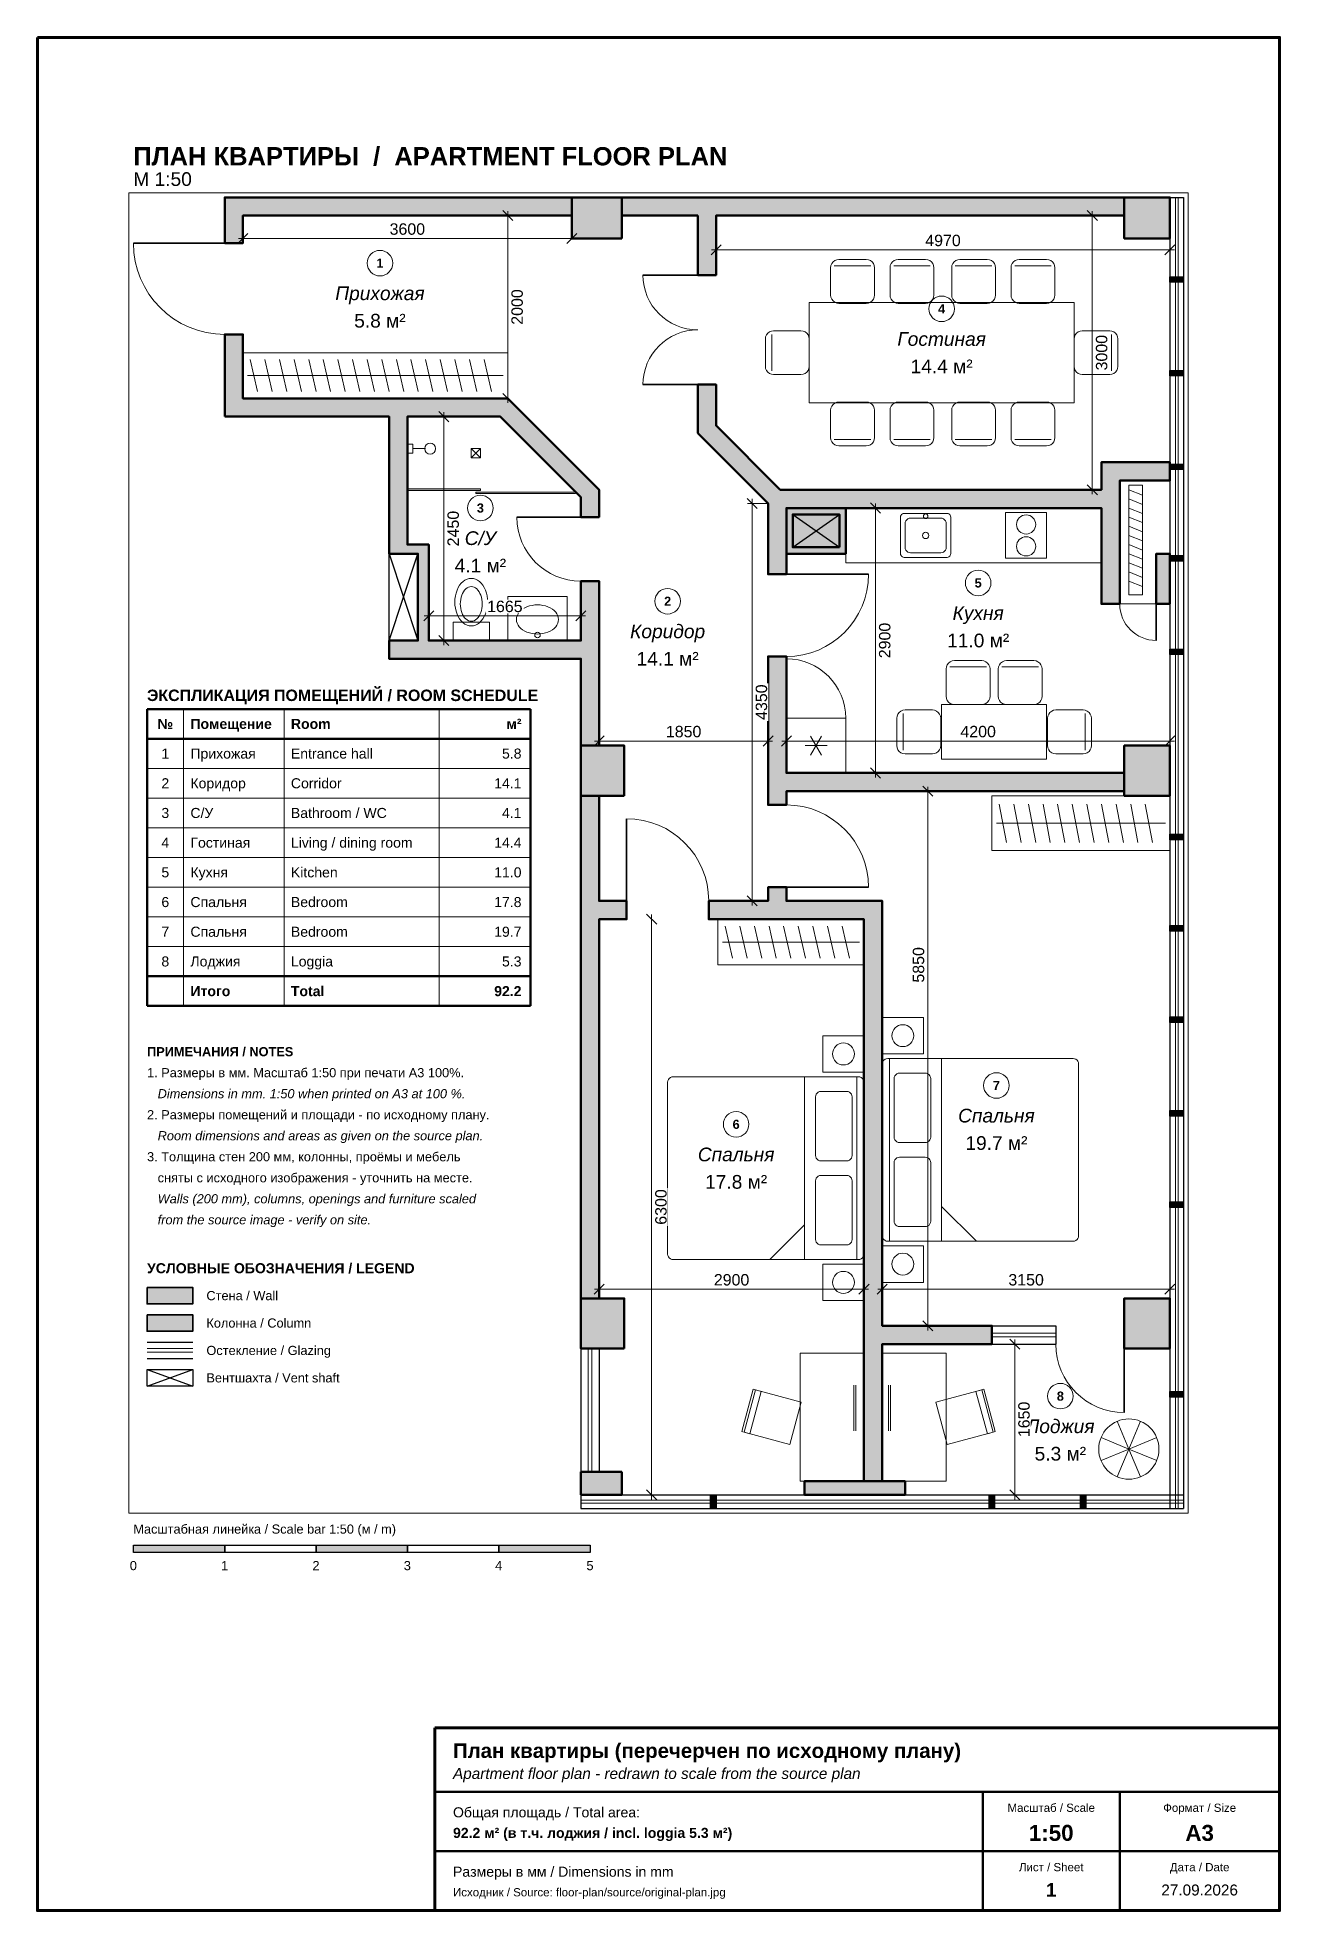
# Paper-space layout 'A3 1-50' of a CAD drawing. Header units: millimetres. Extents: x 20 to 292, y 5 to 415.
# The model-space entities are those that its viewports show. They can reach past a viewport. Long polylines and large blocks are cut down to what shows.
import ezdxf
from ezdxf.enums import TextEntityAlignment as Align

# ---------------------------------------------------------------- set-up
doc = ezdxf.new("R2010")
doc.units = ezdxf.units.MM
for name, color, linetype, lineweight, true_color in [('A-COLS', 7, 'Continuous', 50, 0x000000), ('A-DIMS', 7, 'Continuous', 13, 0x000000), ('A-DOOR', 7, 'Continuous', 35, 0x000000), ('A-DOOR-SWING', 7, 'Continuous', 13, 0x404040), ('A-FIXT', 7, 'Continuous', 18, 0x262626), ('A-FURN', 7, 'Continuous', 13, 0x6b6b6b), ('A-GLAZ', 7, 'Continuous', 18, 0x1a6bc7), ('A-GLAZ-FRAME', 7, 'Continuous', 25, 0x000000), ('A-SHAFT', 7, 'Continuous', 25, 0x000000), ('A-SHEET', 7, 'Continuous', 25, 0x000000), ('A-TEXT', 7, 'Continuous', 18, 0x000000), ('A-WALL', 7, 'Continuous', 50, 0x000000), ('A-WALL-FILL', 7, 'Continuous', 13, 0x999999)]:
    doc.layers.add(name, color=color, linetype=linetype, lineweight=lineweight, true_color=true_color)
doc.layers.add('A-VPORT', color=7, linetype='Continuous', plot=False)
doc.styles.add('PLAN-BOLD', font='arialbd.ttf')
doc.styles.add('PLAN-ITALIC', font='ariali.ttf')
doc.styles.add('PLAN-REGULAR', font='arial.ttf')
doc.dimstyles.new('PLAN-1-50', dxfattribs={"dimscale": 50, "dimtxt": 2.5, "dimasz": 2.5, "dimexe": 1, "dimexo": 0, "dimgap": 0.8, "dimtad": 1, "dimdec": 0, "dimtxsty": 'PLAN-REGULAR', "dimtsz": 1.1, "dimcen": 2.5, "dimdle": 1, "dimazin": 3, "dimtfac": 1, "dimtmove": 0, "dimatfit": 3, "dimtfill": 1, "dimlwd": 13, "dimlwe": 13})

msp = doc.modelspace()

# ---------------------------------------------------------------- hatches: boundary and pattern name
at = {"layer": 'A-COLS', "true_color": 0x000000}
h = msp.add_hatch(color=7, dxfattribs=at)
h.dxf.hatch_style = 1
h.paths.add_polyline_path([(5350, 13900), (5350, 14350), (4800, 14350), (4800, 13900)])
h = msp.add_hatch(color=7, dxfattribs=at)
h.dxf.hatch_style = 1
h.paths.add_polyline_path([(11350, 13900), (11350, 14350), (10850, 14350), (10850, 13900)])
h = msp.add_hatch(color=7, dxfattribs=at)
h.dxf.hatch_style = 1
h.paths.add_polyline_path([(11350, 9900), (11350, 10450), (11200, 10450), (11200, 9900)])
h = msp.add_hatch(color=7, dxfattribs=at)
h.dxf.hatch_style = 1
h.paths.add_polyline_path([(5375, 7800), (5375, 8350), (4900, 8350), (4900, 7800)])
h = msp.add_hatch(color=7, dxfattribs=at)
h.dxf.hatch_style = 1
h.paths.add_polyline_path([(11350, 7800), (11350, 8350), (10850, 8350), (10850, 7800)])
h = msp.add_hatch(color=7, dxfattribs=at)
h.dxf.hatch_style = 1
h.paths.add_polyline_path([(5375, 1750), (5375, 2300), (4900, 2300), (4900, 1750)])
h = msp.add_hatch(color=7, dxfattribs=at)
h.dxf.hatch_style = 1
h.paths.add_polyline_path([(11350, 1750), (11350, 2300), (10850, 2300), (10850, 1750)])
h = msp.add_hatch(color=7, dxfattribs=at)
h.dxf.hatch_style = 1
h.paths.add_polyline_path([(5350, 400), (4900, 400), (4900, 150), (5350, 150)])
h = msp.add_hatch(color=7, dxfattribs=at)
h.dxf.hatch_style = 1
h.paths.add_polyline_path([(8450, 300), (7350, 300), (7350, 150), (8450, 150)])
at = {"layer": 'A-GLAZ', "true_color": 0xbfdef7}
h = msp.add_hatch(color=7, dxfattribs=at)
h.dxf.hatch_style = 1
h.paths.add_polyline_path([(3000, 11160), (3800, 11160), (3800, 11140), (3000, 11140)])
at = {"layer": 'A-GLAZ-FRAME', "true_color": 0x000000}
h = msp.add_hatch(color=7, dxfattribs=at)
h.dxf.hatch_style = 1
h.paths.add_polyline_path([(11350, 13480), (11500, 13480), (11500, 13420), (11350, 13420)])
h = msp.add_hatch(color=7, dxfattribs=at)
h.dxf.hatch_style = 1
h.paths.add_polyline_path([(11350, 12455), (11500, 12455), (11500, 12395), (11350, 12395)])
h = msp.add_hatch(color=7, dxfattribs=at)
h.dxf.hatch_style = 1
h.paths.add_polyline_path([(11350, 11430), (11500, 11430), (11500, 11370), (11350, 11370)])
h = msp.add_hatch(color=7, dxfattribs=at)
h.dxf.hatch_style = 1
h.paths.add_polyline_path([(11350, 10430), (11500, 10430), (11500, 10370), (11350, 10370)])
h = msp.add_hatch(color=7, dxfattribs=at)
h.dxf.hatch_style = 1
h.paths.add_polyline_path([(11350, 9405), (11500, 9405), (11500, 9345), (11350, 9345)])
h = msp.add_hatch(color=7, dxfattribs=at)
h.dxf.hatch_style = 1
h.paths.add_polyline_path([(11350, 7380), (11500, 7380), (11500, 7320), (11350, 7320)])
h = msp.add_hatch(color=7, dxfattribs=at)
h.dxf.hatch_style = 1
h.paths.add_polyline_path([(11350, 6380), (11500, 6380), (11500, 6320), (11350, 6320)])
h = msp.add_hatch(color=7, dxfattribs=at)
h.dxf.hatch_style = 1
h.paths.add_polyline_path([(11350, 5380), (11500, 5380), (11500, 5320), (11350, 5320)])
h = msp.add_hatch(color=7, dxfattribs=at)
h.dxf.hatch_style = 1
h.paths.add_polyline_path([(11350, 4355), (11500, 4355), (11500, 4295), (11350, 4295)])
h = msp.add_hatch(color=7, dxfattribs=at)
h.dxf.hatch_style = 1
h.paths.add_polyline_path([(11350, 3355), (11500, 3355), (11500, 3295), (11350, 3295)])
h = msp.add_hatch(color=7, dxfattribs=at)
h.dxf.hatch_style = 1
h.paths.add_polyline_path([(11350, 1280), (11500, 1280), (11500, 1220), (11350, 1220)])
h = msp.add_hatch(color=7, dxfattribs=at)
h.dxf.hatch_style = 1
h.paths.add_polyline_path([(6320, 150), (6380, 150), (6380, 0), (6320, 0)])
h = msp.add_hatch(color=7, dxfattribs=at)
h.dxf.hatch_style = 1
h.paths.add_polyline_path([(9370, 150), (9430, 150), (9430, 0), (9370, 0)])
h = msp.add_hatch(color=7, dxfattribs=at)
h.dxf.hatch_style = 1
h.paths.add_polyline_path([(10370, 150), (10430, 150), (10430, 0), (10370, 0)])
at = {"layer": 'A-WALL-FILL', "true_color": 0x999999}
h = msp.add_hatch(color=7, dxfattribs=at)
h.dxf.hatch_style = 1
h.paths.add_polyline_path([(1000, 13850), (1200, 13850), (1200, 14150), (4800, 14150), (4800, 14350), (1200, 14350), (1000, 14350), (1000, 14150)])
h = msp.add_hatch(color=7, dxfattribs=at)
h.dxf.hatch_style = 1
h.paths.add_polyline_path([(6180, 14150), (6180, 13500), (6380, 13500), (6380, 14150), (10850, 14150), (10850, 14350), (5350, 14350), (5350, 14150)])
h = msp.add_hatch(color=7, dxfattribs=at)
h.dxf.hatch_style = 1
h.paths.add_polyline_path([(1000, 11950), (1200, 11950), (2800, 11950), (2800, 10450), (3000, 10450), (3115, 10450), (3115, 9500), (2800, 9500), (2800, 9300), (4900, 9300), (4900, 8350), (5100, 8350), (5100, 9300), (5100, 9500), (5100, 10150), (4900, 10150), (4900, 9500), (3235, 9500), (3235, 10450), (3235, 10550), (3115, 10550), (3000, 10550), (3000, 11950), (4017.2, 11950), (4900, 11067.2), (4900, 10850), (5100, 10850), (5100, 10867.2), (5100, 11150), (4100, 12150), (3817.2, 12150), (1200, 12150), (1200, 12850), (1000, 12850), (1000, 12150)])
h = msp.add_hatch(color=7, dxfattribs=at)
h.dxf.hatch_style = 1
h.paths.add_polyline_path([(6180, 11770), (6950, 11000), (6950, 10950), (6950, 10225), (7150, 10225), (7150, 10950), (10600, 10950), (10600, 9900), (10800, 9900), (10800, 11250), (11350, 11250), (11350, 11450), (10800, 11450), (10600, 11450), (10600, 11250), (10600, 11150), (7150, 11150), (7082.8, 11150), (6380, 11852.8), (6380, 12300), (6180, 12300), (6180, 12052.8)])
h = msp.add_hatch(color=7, dxfattribs=at)
h.dxf.hatch_style = 1
h.paths.add_polyline_path([(7150, 10950), (7150, 10450), (7800, 10450), (7800, 10950)])
h.paths.add_polyline_path([(7730, 10520), (7220, 10520), (7220, 10880), (7730, 10880)], flags=0)
h = msp.add_hatch(color=7, dxfattribs=at)
h.dxf.hatch_style = 1
h.paths.add_polyline_path([(6950, 7850), (6950, 7700), (7150, 7700), (7150, 7850), (10850, 7850), (10850, 8050), (7150, 8050), (7150, 9325), (6950, 9325), (6950, 8050)])
h = msp.add_hatch(color=7, dxfattribs=at)
h.dxf.hatch_style = 1
h.paths.add_polyline_path([(4900, 2300), (5100, 2300), (5100, 6450), (5400, 6450), (5400, 6650), (5100, 6650), (5100, 7800), (4900, 7800)])
h = msp.add_hatch(color=7, dxfattribs=at)
h.dxf.hatch_style = 1
h.paths.add_polyline_path([(8000, 300), (8200, 300), (8200, 1800), (9400, 1800), (9400, 2000), (8200, 2000), (8200, 6450), (8200, 6650), (8000, 6650), (7150, 6650), (7150, 6800), (6950, 6800), (6950, 6650), (6300, 6650), (6300, 6450), (8000, 6450)])

# ---------------------------------------------------------------- linework, layer by layer
at = {"layer": 'A-COLS'}
for points in [[(5350, 13900), (5350, 14350), (4800, 14350), (4800, 13900)], [(11350, 13900), (11350, 14350), (10850, 14350), (10850, 13900)], [(11350, 9900), (11350, 10450), (11200, 10450), (11200, 9900)], [(5375, 7800), (5375, 8350), (4900, 8350), (4900, 7800)], [(11350, 7800), (11350, 8350), (10850, 8350), (10850, 7800)], [(5375, 1750), (5375, 2300), (4900, 2300), (4900, 1750)], [(11350, 1750), (11350, 2300), (10850, 2300), (10850, 1750)], [(5350, 400), (4900, 400), (4900, 150), (5350, 150)], [(8450, 300), (7350, 300), (7350, 150), (8450, 150)]]:
    msp.add_lwpolyline(points, close=True, dxfattribs=at)
at = {"layer": 'A-DOOR'}
for p, q in [((1000, 13850), (0, 13850)), ((6180, 13500), (5580, 13500)), ((6180, 12300), (5580, 12300)), ((4900, 10850), (4200, 10850)), ((7150, 10225), (8050, 10225)), ((11200, 9900), (11200, 9500)), ((5400, 6650), (5400, 7550)), ((7150, 6800), (8050, 6800))]:
    msp.add_line(p, q, dxfattribs=at)
at = {"layer": 'A-DOOR', "true_color": 0x1a6bc7}
msp.add_line((10850, 1800), (10850, 1050), dxfattribs=at)
at = {"layer": 'A-DOOR-SWING'}
for centre, radius, start, end in [((1000, 13850), 1000, -180, -90), ((6180, 13500), 600, -180, -90), ((6180, 12300), 600, -270, -180), ((4900, 10850), 700, -180, -90), ((7150, 10225), 900, -90, 0), ((11200, 9900), 400, -180, -90), ((7150, 8650), 650, -360, -270), ((7150, 6800), 900, 0, 90), ((5400, 6650), 900, 0, 90), ((10850, 1800), 750, -180, -90)]:
    msp.add_arc(centre, radius, start, end, dxfattribs=at)
at = {"layer": 'A-FIXT'}
for p, q in [((3060, 11600), (3200, 11600)), ((3700, 11600), (3800, 11500)), ((3700, 11500), (3800, 11600)), ((10900, 11150), (11050, 11090)), ((10900, 11050), (11050, 10990)), ((10900, 10950), (11050, 10890)), ((10900, 10850), (11050, 10790)), ((10900, 10750), (11050, 10690)), ((10900, 10650), (11050, 10590)), ((10900, 10550), (11050, 10490)), ((10900, 10450), (11050, 10390)), ((10900, 10350), (11050, 10290)), ((10900, 10250), (11050, 10190)), ((10900, 10150), (11050, 10090)), ((10800, 9900), (11200, 9900)), ((7415, 8453.9), (7535, 8246.1)), ((7535, 8453.9), (7415, 8246.1)), ((7355, 8350), (7595, 8350))]:
    msp.add_line(p, q, dxfattribs=at)
for points in [[(3000, 11650), (3060, 11650), (3060, 11550), (3000, 11550)], [(3700, 11600), (3800, 11600), (3800, 11500), (3700, 11500)], [(10900, 11200), (11050, 11200), (11050, 10000), (10900, 10000)], [(7800, 10950), (10600, 10950), (10600, 10350), (7800, 10350)], [(8910, 10890), (8920.4, 10888.6), (8930, 10884.6), (8938.3, 10878.3), (8944.6, 10870), (8948.6, 10860.4), (8950, 10850), (8950, 10450), (8948.6, 10439.6), (8944.6, 10430), (8938.3, 10421.7), (8930, 10415.4), (8920.4, 10411.4), (8910, 10410), (8440, 10410), (8429.6, 10411.4), (8420, 10415.4), (8411.7, 10421.7), (8405.4, 10430), (8401.4, 10439.6), (8400, 10450), (8400, 10850), (8401.4, 10860.4), (8405.4, 10870), (8411.7, 10878.3), (8420, 10884.6), (8429.6, 10888.6), (8440, 10890)], [(9550, 10900), (10000, 10900), (10000, 10400), (9550, 10400)], [(8840, 10840), (8855.5, 10838), (8870, 10832), (8882.4, 10822.4), (8892, 10810), (8898, 10795.5), (8900, 10780), (8900, 10520), (8898, 10504.5), (8892, 10490), (8882.4, 10477.6), (8870, 10468), (8855.5, 10462), (8840, 10460), (8510, 10460), (8494.5, 10462), (8480, 10468), (8467.6, 10477.6), (8458, 10490), (8452, 10504.5), (8450, 10520), (8450, 10780), (8452, 10795.5), (8458, 10810), (8467.6, 10822.4), (8480, 10832), (8494.5, 10838), (8510, 10840)], [(3880, 9920), (3878.5, 9886.1), (3873.9, 9852.7), (3866.3, 9820.5), (3855.9, 9790), (3842.8, 9761.7), (3827.3, 9736.2), (3809.6, 9713.7), (3790, 9694.8), (3768.9, 9679.8), (3746.6, 9668.9), (3723.5, 9662.2), (3700, 9660), (3676.5, 9662.2), (3653.4, 9668.9), (3631.1, 9679.8), (3610, 9694.8), (3590.4, 9713.7), (3572.7, 9736.2), (3557.2, 9761.7), (3544.1, 9790), (3533.7, 9820.5), (3526.1, 9852.7), (3521.5, 9886.1), (3520, 9920), (3521.5, 9953.9), (3526.1, 9987.3), (3533.7, 10019.5), (3544.1, 10050), (3557.2, 10078.3), (3572.7, 10103.8), (3590.4, 10126.3), (3610, 10145.2), (3631.1, 10160.2), (3653.4, 10171.1), (3676.5, 10177.8), (3700, 10180), (3723.5, 10177.8), (3746.6, 10171.1), (3768.9, 10160.2), (3790, 10145.2), (3809.6, 10126.3), (3827.3, 10103.8), (3842.8, 10078.3), (3855.9, 10050), (3866.3, 10019.5), (3873.9, 9987.3), (3878.5, 9953.9)], [(3820, 9900), (3819, 9875.2), (3815.9, 9850.8), (3810.9, 9827.3), (3803.9, 9805), (3795.2, 9784.3), (3784.9, 9765.6), (3773.1, 9749.3), (3760, 9735.5), (3745.9, 9724.5), (3731.1, 9716.5), (3715.7, 9711.6), (3700, 9710), (3684.3, 9711.6), (3668.9, 9716.5), (3654.1, 9724.5), (3640, 9735.5), (3626.9, 9749.3), (3615.1, 9765.6), (3604.8, 9784.3), (3596.1, 9805), (3589.1, 9827.3), (3584.1, 9850.8), (3581, 9875.2), (3580, 9900), (3581, 9924.8), (3584.1, 9949.2), (3589.1, 9972.7), (3596.1, 9995), (3604.8, 10015.7), (3615.1, 10034.4), (3626.9, 10050.7), (3640, 10064.5), (3654.1, 10075.5), (3668.9, 10083.5), (3684.3, 10088.4), (3700, 10090), (3715.7, 10088.4), (3731.1, 10083.5), (3745.9, 10075.5), (3760, 10064.5), (3773.1, 10050.7), (3784.9, 10034.4), (3795.2, 10015.7), (3803.9, 9995), (3810.9, 9972.7), (3815.9, 9949.2), (3819, 9924.8)], [(4100, 9980), (4750, 9980), (4750, 9500), (4100, 9500)], [(4655, 9730), (4653, 9709.1), (4647.2, 9688.6), (4637.5, 9668.8), (4624.2, 9650), (4607.5, 9632.6), (4587.6, 9616.9), (4565, 9603.1), (4540, 9591.4), (4513, 9582.2), (4484.5, 9575.5), (4455, 9571.4), (4425, 9570), (4395, 9571.4), (4365.5, 9575.5), (4337, 9582.2), (4310, 9591.4), (4285, 9603.1), (4262.4, 9616.9), (4242.5, 9632.6), (4225.8, 9650), (4212.5, 9668.8), (4202.8, 9688.6), (4197, 9709.1), (4195, 9730), (4197, 9750.9), (4202.8, 9771.4), (4212.5, 9791.2), (4225.8, 9810), (4242.5, 9827.4), (4262.4, 9843.1), (4285, 9856.9), (4310, 9868.6), (4337, 9877.8), (4365.5, 9884.5), (4395, 9888.6), (4425, 9890), (4455, 9888.6), (4484.5, 9884.5), (4513, 9877.8), (4540, 9868.6), (4565, 9856.9), (4587.6, 9843.1), (4607.5, 9827.4), (4624.2, 9810), (4637.5, 9791.2), (4647.2, 9771.4), (4653, 9750.9)], [(3500, 9700), (3900, 9700), (3900, 9500), (3500, 9500)], [(7150, 8650), (7800, 8650), (7800, 8050), (7150, 8050)]]:
    msp.add_lwpolyline(points, close=True, dxfattribs=at)
for centre, radius in [((3250, 11600), 60), ((8675, 10860), 25), ((9775, 10770), 105), ((8675, 10650), 35), ((9775, 10530), 105), ((4425, 9560), 30)]:
    msp.add_circle(centre, radius, dxfattribs=at)
at = {"layer": 'A-FURN'}
for p, q in [((7675, 13600), (8075, 13600)), ((8325, 13600), (8725, 13600)), ((9000, 13600), (9400, 13600)), ((9650, 13600), (10050, 13600)), ((6990, 12850), (6990, 12450)), ((10710, 12850), (10710, 12450)), ((1280, 12575), (1360, 12225)), ((1440, 12575), (1520, 12225)), ((1600, 12575), (1680, 12225)), ((1760, 12575), (1840, 12225)), ((1920, 12575), (2000, 12225)), ((2080, 12575), (2160, 12225)), ((2240, 12575), (2320, 12225)), ((2400, 12575), (2480, 12225)), ((2560, 12575), (2640, 12225)), ((2720, 12575), (2800, 12225)), ((2880, 12575), (2960, 12225)), ((3040, 12575), (3120, 12225)), ((3200, 12575), (3280, 12225)), ((3360, 12575), (3440, 12225)), ((3520, 12575), (3600, 12225)), ((3680, 12575), (3760, 12225)), ((3840, 12575), (3920, 12225)), ((1250, 12400), (4050, 12400)), ((7675, 11700), (8075, 11700)), ((8325, 11700), (8725, 11700)), ((9000, 11700), (9400, 11700)), ((9650, 11700), (10050, 11700)), ((8940, 9210), (9340, 9210)), ((9510, 9210), (9910, 9210)), ((8430, 8700), (8430, 8300)), ((10420, 8700), (10420, 8300)), ((9480, 7710), (9560, 7290)), ((9640, 7710), (9720, 7290)), ((9800, 7710), (9880, 7290)), ((9960, 7710), (10040, 7290)), ((10120, 7710), (10200, 7290)), ((10280, 7710), (10360, 7290)), ((10440, 7710), (10520, 7290)), ((10600, 7710), (10680, 7290)), ((10760, 7710), (10840, 7290)), ((10920, 7710), (11000, 7290)), ((11080, 7710), (11160, 7290)), ((9450, 7500), (11300, 7500)), ((6480, 6375), (6560, 6025)), ((6640, 6375), (6720, 6025)), ((6800, 6375), (6880, 6025)), ((6960, 6375), (7040, 6025)), ((7120, 6375), (7200, 6025)), ((7280, 6375), (7360, 6025)), ((7440, 6375), (7520, 6025)), ((7600, 6375), (7680, 6025)), ((7760, 6375), (7840, 6025)), ((6450, 6200), (7950, 6200)), ((8280, 4925), (8280, 2925)), ((8850, 4925), (8850, 2925)), ((7350, 4725), (7350, 2725)), ((7920, 4725), (7920, 2725)), ((7890, 1350), (7890, 850)), ((7910, 1350), (7910, 850)), ((8270, 1350), (8270, 850)), ((8290, 1350), (8290, 850)), ((10900, 650), (10773.7, 954.9)), ((10900, 650), (11026.3, 954.9)), ((10900, 650), (10595.1, 776.3)), ((10900, 650), (10595.1, 523.7)), ((10900, 650), (10773.7, 345.1)), ((10900, 650), (11204.9, 776.3)), ((10900, 650), (11204.9, 523.7)), ((10900, 650), (11026.3, 345.1))]:
    msp.add_line(p, q, dxfattribs=at)
for points in [[(8025, 13670), (8048.3, 13666.9), (8070, 13657.9), (8088.6, 13643.6), (8102.9, 13625), (8111.9, 13603.3), (8115, 13580), (8115, 13280), (8111.9, 13256.7), (8102.9, 13235), (8088.6, 13216.4), (8070, 13202.1), (8048.3, 13193.1), (8025, 13190), (7725, 13190), (7701.7, 13193.1), (7680, 13202.1), (7661.4, 13216.4), (7647.1, 13235), (7638.1, 13256.7), (7635, 13280), (7635, 13580), (7638.1, 13603.3), (7647.1, 13625), (7661.4, 13643.6), (7680, 13657.9), (7701.7, 13666.9), (7725, 13670)], [(8675, 13670), (8698.3, 13666.9), (8720, 13657.9), (8738.6, 13643.6), (8752.9, 13625), (8761.9, 13603.3), (8765, 13580), (8765, 13280), (8761.9, 13256.7), (8752.9, 13235), (8738.6, 13216.4), (8720, 13202.1), (8698.3, 13193.1), (8675, 13190), (8375, 13190), (8351.7, 13193.1), (8330, 13202.1), (8311.4, 13216.4), (8297.1, 13235), (8288.1, 13256.7), (8285, 13280), (8285, 13580), (8288.1, 13603.3), (8297.1, 13625), (8311.4, 13643.6), (8330, 13657.9), (8351.7, 13666.9), (8375, 13670)], [(9350, 13670), (9373.3, 13666.9), (9395, 13657.9), (9413.6, 13643.6), (9427.9, 13625), (9436.9, 13603.3), (9440, 13580), (9440, 13280), (9436.9, 13256.7), (9427.9, 13235), (9413.6, 13216.4), (9395, 13202.1), (9373.3, 13193.1), (9350, 13190), (9050, 13190), (9026.7, 13193.1), (9005, 13202.1), (8986.4, 13216.4), (8972.1, 13235), (8963.1, 13256.7), (8960, 13280), (8960, 13580), (8963.1, 13603.3), (8972.1, 13625), (8986.4, 13643.6), (9005, 13657.9), (9026.7, 13666.9), (9050, 13670)], [(10000, 13670), (10023.3, 13666.9), (10045, 13657.9), (10063.6, 13643.6), (10077.9, 13625), (10086.9, 13603.3), (10090, 13580), (10090, 13280), (10086.9, 13256.7), (10077.9, 13235), (10063.6, 13216.4), (10045, 13202.1), (10023.3, 13193.1), (10000, 13190), (9700, 13190), (9676.7, 13193.1), (9655, 13202.1), (9636.4, 13216.4), (9622.1, 13235), (9613.1, 13256.7), (9610, 13280), (9610, 13580), (9613.1, 13603.3), (9622.1, 13625), (9636.4, 13643.6), (9655, 13657.9), (9676.7, 13666.9), (9700, 13670)], [(7400, 13200), (10300, 13200), (10300, 12100), (7400, 12100)], [(7310, 12890), (7333.3, 12886.9), (7355, 12877.9), (7373.6, 12863.6), (7387.9, 12845), (7396.9, 12823.3), (7400, 12800), (7400, 12500), (7396.9, 12476.7), (7387.9, 12455), (7373.6, 12436.4), (7355, 12422.1), (7333.3, 12413.1), (7310, 12410), (7010, 12410), (6986.7, 12413.1), (6965, 12422.1), (6946.4, 12436.4), (6932.1, 12455), (6923.1, 12476.7), (6920, 12500), (6920, 12800), (6923.1, 12823.3), (6932.1, 12845), (6946.4, 12863.6), (6965, 12877.9), (6986.7, 12886.9), (7010, 12890)], [(10690, 12890), (10713.3, 12886.9), (10735, 12877.9), (10753.6, 12863.6), (10767.9, 12845), (10776.9, 12823.3), (10780, 12800), (10780, 12500), (10776.9, 12476.7), (10767.9, 12455), (10753.6, 12436.4), (10735, 12422.1), (10713.3, 12413.1), (10690, 12410), (10390, 12410), (10366.7, 12413.1), (10345, 12422.1), (10326.4, 12436.4), (10312.1, 12455), (10303.1, 12476.7), (10300, 12500), (10300, 12800), (10303.1, 12823.3), (10312.1, 12845), (10326.4, 12863.6), (10345, 12877.9), (10366.7, 12886.9), (10390, 12890)], [(1200, 12650), (4100, 12650), (4100, 12150), (1200, 12150)], [(8025, 12110), (8048.3, 12106.9), (8070, 12097.9), (8088.6, 12083.6), (8102.9, 12065), (8111.9, 12043.3), (8115, 12020), (8115, 11720), (8111.9, 11696.7), (8102.9, 11675), (8088.6, 11656.4), (8070, 11642.1), (8048.3, 11633.1), (8025, 11630), (7725, 11630), (7701.7, 11633.1), (7680, 11642.1), (7661.4, 11656.4), (7647.1, 11675), (7638.1, 11696.7), (7635, 11720), (7635, 12020), (7638.1, 12043.3), (7647.1, 12065), (7661.4, 12083.6), (7680, 12097.9), (7701.7, 12106.9), (7725, 12110)], [(8675, 12110), (8698.3, 12106.9), (8720, 12097.9), (8738.6, 12083.6), (8752.9, 12065), (8761.9, 12043.3), (8765, 12020), (8765, 11720), (8761.9, 11696.7), (8752.9, 11675), (8738.6, 11656.4), (8720, 11642.1), (8698.3, 11633.1), (8675, 11630), (8375, 11630), (8351.7, 11633.1), (8330, 11642.1), (8311.4, 11656.4), (8297.1, 11675), (8288.1, 11696.7), (8285, 11720), (8285, 12020), (8288.1, 12043.3), (8297.1, 12065), (8311.4, 12083.6), (8330, 12097.9), (8351.7, 12106.9), (8375, 12110)], [(9350, 12110), (9373.3, 12106.9), (9395, 12097.9), (9413.6, 12083.6), (9427.9, 12065), (9436.9, 12043.3), (9440, 12020), (9440, 11720), (9436.9, 11696.7), (9427.9, 11675), (9413.6, 11656.4), (9395, 11642.1), (9373.3, 11633.1), (9350, 11630), (9050, 11630), (9026.7, 11633.1), (9005, 11642.1), (8986.4, 11656.4), (8972.1, 11675), (8963.1, 11696.7), (8960, 11720), (8960, 12020), (8963.1, 12043.3), (8972.1, 12065), (8986.4, 12083.6), (9005, 12097.9), (9026.7, 12106.9), (9050, 12110)], [(10000, 12110), (10023.3, 12106.9), (10045, 12097.9), (10063.6, 12083.6), (10077.9, 12065), (10086.9, 12043.3), (10090, 12020), (10090, 11720), (10086.9, 11696.7), (10077.9, 11675), (10063.6, 11656.4), (10045, 11642.1), (10023.3, 11633.1), (10000, 11630), (9700, 11630), (9676.7, 11633.1), (9655, 11642.1), (9636.4, 11656.4), (9622.1, 11675), (9613.1, 11696.7), (9610, 11720), (9610, 12020), (9613.1, 12043.3), (9622.1, 12065), (9636.4, 12083.6), (9655, 12097.9), (9676.7, 12106.9), (9700, 12110)], [(9290, 9280), (9313.3, 9276.9), (9335, 9267.9), (9353.6, 9253.6), (9367.9, 9235), (9376.9, 9213.3), (9380, 9190), (9380, 8890), (9376.9, 8866.7), (9367.9, 8845), (9353.6, 8826.4), (9335, 8812.1), (9313.3, 8803.1), (9290, 8800), (8990, 8800), (8966.7, 8803.1), (8945, 8812.1), (8926.4, 8826.4), (8912.1, 8845), (8903.1, 8866.7), (8900, 8890), (8900, 9190), (8903.1, 9213.3), (8912.1, 9235), (8926.4, 9253.6), (8945, 9267.9), (8966.7, 9276.9), (8990, 9280)], [(9860, 9280), (9883.3, 9276.9), (9905, 9267.9), (9923.6, 9253.6), (9937.9, 9235), (9946.9, 9213.3), (9950, 9190), (9950, 8890), (9946.9, 8866.7), (9937.9, 8845), (9923.6, 8826.4), (9905, 8812.1), (9883.3, 8803.1), (9860, 8800), (9560, 8800), (9536.7, 8803.1), (9515, 8812.1), (9496.4, 8826.4), (9482.1, 8845), (9473.1, 8866.7), (9470, 8890), (9470, 9190), (9473.1, 9213.3), (9482.1, 9235), (9496.4, 9253.6), (9515, 9267.9), (9536.7, 9276.9), (9560, 9280)], [(8750, 8740), (8773.3, 8736.9), (8795, 8727.9), (8813.6, 8713.6), (8827.9, 8695), (8836.9, 8673.3), (8840, 8650), (8840, 8350), (8836.9, 8326.7), (8827.9, 8305), (8813.6, 8286.4), (8795, 8272.1), (8773.3, 8263.1), (8750, 8260), (8450, 8260), (8426.7, 8263.1), (8405, 8272.1), (8386.4, 8286.4), (8372.1, 8305), (8363.1, 8326.7), (8360, 8350), (8360, 8650), (8363.1, 8673.3), (8372.1, 8695), (8386.4, 8713.6), (8405, 8727.9), (8426.7, 8736.9), (8450, 8740)], [(8850, 8800), (10000, 8800), (10000, 8200), (8850, 8200)], [(10400, 8740), (10423.3, 8736.9), (10445, 8727.9), (10463.6, 8713.6), (10477.9, 8695), (10486.9, 8673.3), (10490, 8650), (10490, 8350), (10486.9, 8326.7), (10477.9, 8305), (10463.6, 8286.4), (10445, 8272.1), (10423.3, 8263.1), (10400, 8260), (10100, 8260), (10076.7, 8263.1), (10055, 8272.1), (10036.4, 8286.4), (10022.1, 8305), (10013.1, 8326.7), (10010, 8350), (10010, 8650), (10013.1, 8673.3), (10022.1, 8695), (10036.4, 8713.6), (10055, 8727.9), (10076.7, 8736.9), (10100, 8740)], [(9400, 7800), (11350, 7800), (11350, 7200), (9400, 7200)], [(6400, 6450), (8000, 6450), (8000, 5950), (6400, 5950)], [(8200, 5375), (8650, 5375), (8650, 4975), (8200, 4975)], [(7550, 5175), (8000, 5175), (8000, 4775), (7550, 4775)], [(10290, 4925), (10305.5, 4923), (10320, 4917), (10332.4, 4907.4), (10342, 4895), (10348, 4880.5), (10350, 4865), (10350, 2985), (10348, 2969.5), (10342, 2955), (10332.4, 2942.6), (10320, 2933), (10305.5, 2927), (10290, 2925), (8260, 2925), (8244.5, 2927), (8230, 2933), (8217.6, 2942.6), (8208, 2955), (8202, 2969.5), (8200, 2985), (8200, 4865), (8202, 4880.5), (8208, 4895), (8217.6, 4907.4), (8230, 4917), (8244.5, 4923), (8260, 4925)], [(7940, 4725), (7955.5, 4723), (7970, 4717), (7982.4, 4707.4), (7992, 4695), (7998, 4680.5), (8000, 4665), (8000, 2785), (7998, 2769.5), (7992, 2755), (7982.4, 2742.6), (7970, 2733), (7955.5, 2727), (7940, 2725), (5910, 2725), (5894.5, 2727), (5880, 2733), (5867.6, 2742.6), (5858, 2755), (5852, 2769.5), (5850, 2785), (5850, 4665), (5852, 4680.5), (5858, 4695), (5867.6, 4707.4), (5880, 4717), (5894.5, 4723), (5910, 4725)], [(8670, 4765), (8685.5, 4763), (8700, 4757), (8712.4, 4747.4), (8722, 4735), (8728, 4720.5), (8730, 4705), (8730, 4065), (8728, 4049.5), (8722, 4035), (8712.4, 4022.6), (8700, 4013), (8685.5, 4007), (8670, 4005), (8390, 4005), (8374.5, 4007), (8360, 4013), (8347.6, 4022.6), (8338, 4035), (8332, 4049.5), (8330, 4065), (8330, 4705), (8332, 4720.5), (8338, 4735), (8347.6, 4747.4), (8360, 4757), (8374.5, 4763), (8390, 4765)], [(7810, 4565), (7825.5, 4563), (7840, 4557), (7852.4, 4547.4), (7862, 4535), (7868, 4520.5), (7870, 4505), (7870, 3865), (7868, 3849.5), (7862, 3835), (7852.4, 3822.6), (7840, 3813), (7825.5, 3807), (7810, 3805), (7530, 3805), (7514.5, 3807), (7500, 3813), (7487.6, 3822.6), (7478, 3835), (7472, 3849.5), (7470, 3865), (7470, 4505), (7472, 4520.5), (7478, 4535), (7487.6, 4547.4), (7500, 4557), (7514.5, 4563), (7530, 4565)], [(8670, 3845), (8685.5, 3843), (8700, 3837), (8712.4, 3827.4), (8722, 3815), (8728, 3800.5), (8730, 3785), (8730, 3145), (8728, 3129.5), (8722, 3115), (8712.4, 3102.6), (8700, 3093), (8685.5, 3087), (8670, 3085), (8390, 3085), (8374.5, 3087), (8360, 3093), (8347.6, 3102.6), (8338, 3115), (8332, 3129.5), (8330, 3145), (8330, 3785), (8332, 3800.5), (8338, 3815), (8347.6, 3827.4), (8360, 3837), (8374.5, 3843), (8390, 3845)], [(7810, 3645), (7825.5, 3643), (7840, 3637), (7852.4, 3627.4), (7862, 3615), (7868, 3600.5), (7870, 3585), (7870, 2945), (7868, 2929.5), (7862, 2915), (7852.4, 2902.6), (7840, 2893), (7825.5, 2887), (7810, 2885), (7530, 2885), (7514.5, 2887), (7500, 2893), (7487.6, 2902.6), (7478, 2915), (7472, 2929.5), (7470, 2945), (7470, 3585), (7472, 3600.5), (7478, 3615), (7487.6, 3627.4), (7500, 3637), (7514.5, 3643), (7530, 3645)], [(8850, 2925), (9230, 2925), (8850, 3305)], [(7350, 2725), (6970, 2725), (7350, 3105)], [(8200, 2875), (8650, 2875), (8650, 2475), (8200, 2475)], [(7550, 2675), (8000, 2675), (8000, 2275), (7550, 2275)], [(7300, 1700), (8000, 1700), (8000, 300), (7300, 300)], [(8200, 1700), (8900, 1700), (8900, 300), (8200, 300)], [(6786.8, 1305.6), (6873.8, 1282.3), (6749.5, 818.6), (6662.6, 841.9)], [(6811, 1299.1), (7313.3, 1164.5), (7189, 700.9), (6686.7, 835.5)], [(9413.3, 835.5), (8911, 700.9), (8786.7, 1164.5), (9289, 1299.1)], [(9437.4, 841.9), (9350.5, 818.6), (9226.2, 1282.3), (9313.2, 1305.6)]]:
    msp.add_lwpolyline(points, close=True, dxfattribs=at)
for centre, radius in [((8425, 5175), 120), ((7775, 4975), 120), ((8425, 2675), 120), ((7775, 2475), 120), ((10900, 650), 330)]:
    msp.add_circle(centre, radius, dxfattribs=at)
at = {"layer": 'A-GLAZ'}
for p, q in [((11410, 14350), (11410, 0)), ((11440, 14350), (11440, 0)), ((9400, 1920), (10100, 1920)), ((9400, 1880), (10100, 1880)), ((4980, 1750), (4980, 400)), ((5020, 1750), (5020, 400)), ((4900, 90), (11500, 90)), ((4900, 60), (11500, 60))]:
    msp.add_line(p, q, dxfattribs=at)
for points in [[(3000, 11160), (3800, 11160), (3800, 11140), (3000, 11140)], [(3750, 11125), (4842.2, 11125), (4842.2, 11110), (3750, 11110)]]:
    msp.add_lwpolyline(points, close=True, dxfattribs=at)
at = {"layer": 'A-GLAZ-FRAME'}
for p, q in [((11350, 14350), (11350, 0)), ((11350, 14350), (11500, 14350)), ((11500, 14350), (11500, 0)), ((9400, 2000), (10100, 2000)), ((10100, 2000), (10100, 1800)), ((4900, 1750), (4900, 400)), ((5100, 1750), (5100, 400)), ((9400, 1800), (10100, 1800)), ((4900, 150), (11500, 150)), ((4900, 150), (4900, 0)), ((4900, 0), (11500, 0))]:
    msp.add_line(p, q, dxfattribs=at)
for points in [[(11350, 13480), (11500, 13480), (11500, 13420), (11350, 13420)], [(11350, 12455), (11500, 12455), (11500, 12395), (11350, 12395)], [(11350, 11430), (11500, 11430), (11500, 11370), (11350, 11370)], [(11350, 10430), (11500, 10430), (11500, 10370), (11350, 10370)], [(11350, 9405), (11500, 9405), (11500, 9345), (11350, 9345)], [(11350, 7380), (11500, 7380), (11500, 7320), (11350, 7320)], [(11350, 6380), (11500, 6380), (11500, 6320), (11350, 6320)], [(11350, 5380), (11500, 5380), (11500, 5320), (11350, 5320)], [(11350, 4355), (11500, 4355), (11500, 4295), (11350, 4295)], [(11350, 3355), (11500, 3355), (11500, 3295), (11350, 3295)], [(11350, 1280), (11500, 1280), (11500, 1220), (11350, 1220)], [(6320, 150), (6380, 150), (6380, 0), (6320, 0)], [(9370, 150), (9430, 150), (9430, 0), (9370, 0)], [(10370, 150), (10430, 150), (10430, 0), (10370, 0)]]:
    msp.add_lwpolyline(points, close=True, dxfattribs=at)
at = {"layer": 'A-SHAFT'}
for p, q in [((7220, 10880), (7730, 10520)), ((7220, 10520), (7730, 10880)), ((2800, 10450), (3115, 9500)), ((2800, 9500), (3115, 10450))]:
    msp.add_line(p, q, dxfattribs=at)
msp.add_lwpolyline([(2800, 10450), (3115, 10450), (3115, 9500), (2800, 9500)], close=True, dxfattribs=at)
at = {"layer": 'A-TEXT'}
for centre in [(2700, 13630), (8850, 13130), (3800, 10950), (9250, 10130), (5850, 9930), (9450, 4630), (6600, 4205), (10150, 1230)]:
    msp.add_circle(centre, 140, dxfattribs=at)
at = {"layer": 'A-WALL'}
for points in [[(1000, 13850), (1200, 13850), (1200, 14150), (4800, 14150), (4800, 14350), (1200, 14350), (1000, 14350), (1000, 14150)], [(6180, 14150), (6180, 13500), (6380, 13500), (6380, 14150), (10850, 14150), (10850, 14350), (5350, 14350), (5350, 14150)], [(1000, 11950), (1200, 11950), (2800, 11950), (2800, 10450), (3000, 10450), (3115, 10450), (3115, 9500), (2800, 9500), (2800, 9300), (4900, 9300), (4900, 8350), (5100, 8350), (5100, 9300), (5100, 9500), (5100, 10150), (4900, 10150), (4900, 9500), (3235, 9500), (3235, 10450), (3235, 10550), (3115, 10550), (3000, 10550), (3000, 11950), (4017.2, 11950), (4900, 11067.2), (4900, 10850), (5100, 10850), (5100, 10867.2), (5100, 11150), (4100, 12150), (3817.2, 12150), (1200, 12150), (1200, 12850), (1000, 12850), (1000, 12150)], [(6180, 11770), (6950, 11000), (6950, 10950), (6950, 10225), (7150, 10225), (7150, 10950), (10600, 10950), (10600, 9900), (10800, 9900), (10800, 11250), (11350, 11250), (11350, 11450), (10800, 11450), (10600, 11450), (10600, 11250), (10600, 11150), (7150, 11150), (7082.8, 11150), (6380, 11852.8), (6380, 12300), (6180, 12300), (6180, 12052.8)], [(7150, 10950), (7150, 10450), (7800, 10450), (7800, 10950)], [(7730, 10520), (7220, 10520), (7220, 10880), (7730, 10880)], [(6950, 7850), (6950, 7700), (7150, 7700), (7150, 7850), (10850, 7850), (10850, 8050), (7150, 8050), (7150, 9325), (6950, 9325), (6950, 8050)], [(4900, 2300), (5100, 2300), (5100, 6450), (5400, 6450), (5400, 6650), (5100, 6650), (5100, 7800), (4900, 7800)], [(8000, 300), (8200, 300), (8200, 1800), (9400, 1800), (9400, 2000), (8200, 2000), (8200, 6450), (8200, 6650), (8000, 6650), (7150, 6650), (7150, 6800), (6950, 6800), (6950, 6650), (6300, 6650), (6300, 6450), (8000, 6450)]]:
    msp.add_lwpolyline(points, close=True, dxfattribs=at)

# ---------------------------------------------------------------- texts
at = {"layer": 'A-TEXT'}
for s, height, style, p in [('1', 100, 'PLAN-BOLD', (2700, 13630)), ('Прихожая', 150, 'PLAN-ITALIC', (2700, 13300)), ('4', 100, 'PLAN-BOLD', (8850, 13130)), ('5.8 м²', 150, 'PLAN-REGULAR', (2700, 13000)), ('Гостиная', 150, 'PLAN-ITALIC', (8850, 12800)), ('14.4 м²', 150, 'PLAN-REGULAR', (8850, 12500)), ('3', 100, 'PLAN-BOLD', (3800, 10950)), ('С/У', 150, 'PLAN-ITALIC', (3800, 10620)), ('4.1 м²', 150, 'PLAN-REGULAR', (3800, 10320)), ('5', 100, 'PLAN-BOLD', (9250, 10130)), ('2', 100, 'PLAN-BOLD', (5850, 9930)), ('Кухня', 150, 'PLAN-ITALIC', (9250, 9800)), ('Коридор', 150, 'PLAN-ITALIC', (5850, 9600)), ('11.0 м²', 150, 'PLAN-REGULAR', (9250, 9500)), ('14.1 м²', 150, 'PLAN-REGULAR', (5850, 9300)), ('7', 100, 'PLAN-BOLD', (9450, 4630)), ('Спальня', 150, 'PLAN-ITALIC', (9450, 4300)), ('6', 100, 'PLAN-BOLD', (6600, 4205)), ('Спальня', 150, 'PLAN-ITALIC', (6600, 3875)), ('19.7 м²', 150, 'PLAN-REGULAR', (9450, 4000)), ('17.8 м²', 150, 'PLAN-REGULAR', (6600, 3575)), ('8', 100, 'PLAN-BOLD', (10150, 1230)), ('Лоджия', 150, 'PLAN-ITALIC', (10150, 900)), ('5.3 м²', 150, 'PLAN-REGULAR', (10150, 600))]:
    msp.add_text(s, height=height, dxfattribs=dict(at, style=style)).set_placement(p, align=Align.MIDDLE_CENTER)

# ---------------------------------------------------------------- next in the draw order: dimensions: what is measured, and where the dimension line sits
at = {"layer": 'A-DIMS'}
for base, p1, p2 in [((1200, 13900), (1200, 13900), (4800, 13900)), ((6380, 13775), (6380, 13775), (11350, 13775)), ((5100, 8400), (5100, 8400), (6950, 8400))]:
    msp.add_linear_dim(base=base, p1=p1, p2=p2, dimstyle='PLAN-1-50', override={"dimse1": 1, "dimse2": 1}, dxfattribs=at).render()
for base, p1, p2 in [((3400, 11950), (3400, 11950), (3400, 9500)), ((8125, 10950), (8125, 10950), (8125, 8050)), ((5675, 6450), (5675, 6450), (5675, 150)), ((9650, 1800), (9650, 1800), (9650, 150))]:
    msp.add_linear_dim(base=base, p1=p1, p2=p2, angle=90, dimstyle='PLAN-1-50', override={"dimse1": 1, "dimse2": 1}, dxfattribs=at).render()
msp.add_linear_dim(base=(8700, 7850), p1=(8700, 7850), p2=(8700, 2000), angle=90, location=(8597.5, 5950), dimstyle='PLAN-1-50', override={"dimse1": 1, "dimse2": 1, "dimtmove": 2}, dxfattribs=at).render()

# ---------------------------------------------------------------- next in the draw order: dimensions: what is measured, and where the dimension line sits
for base, p1, p2, override in [((4100, 14150), (4100, 14150), (4100, 12150), {"dimse1": 1, "dimse2": 1}), ((10500, 14150), (10500, 14150), (10500, 11150), {"dimse1": 1, "dimse2": 1}), ((6775, 11000), (6950, 11000), (6775, 6650), {"dimse2": 1})]:
    msp.add_linear_dim(base=base, p1=p1, p2=p2, angle=90, dimstyle='PLAN-1-50', override=override, dxfattribs=at).render()
for base, p1, p2 in [((3235, 9770), (3235, 9770), (4900, 9770)), ((7150, 8400), (7150, 8400), (11350, 8400)), ((8200, 2400), (8200, 2400), (11350, 2400))]:
    msp.add_linear_dim(base=base, p1=p1, p2=p2, dimstyle='PLAN-1-50', override={"dimse1": 1, "dimse2": 1}, dxfattribs=at).render()

# ---------------------------------------------------------------- next in the draw order: dimensions: what is measured, and where the dimension line sits
msp.add_linear_dim(base=(5100, 2400), p1=(5100, 2400), p2=(8000, 2400), dimstyle='PLAN-1-50', override={"dimse1": 1, "dimse2": 1}, dxfattribs=at).render()

psp = doc.layouts.new('A3 1-50')

# ---------------------------------------------------------------- hatches: boundary and pattern name
at = {"layer": 'A-COLS', "true_color": 0x000000}
h = psp.add_hatch(color=7, dxfattribs=at)
h.dxf.hatch_style = 1
h.paths.add_polyline_path([(44, 135.4), (54, 135.4), (54, 131.8), (44, 131.8)])
at = {"layer": 'A-SHEET', "true_color": 0x000000}
h = psp.add_hatch(color=7, dxfattribs=at)
h.dxf.hatch_style = 1
h.paths.add_polyline_path([(41, 85), (61, 85), (61, 83.4), (41, 83.4)])
h = psp.add_hatch(color=7, dxfattribs=at)
h.dxf.hatch_style = 1
h.paths.add_polyline_path([(81, 85), (101, 85), (101, 83.4), (81, 83.4)])
h = psp.add_hatch(color=7, dxfattribs=at)
h.dxf.hatch_style = 1
h.paths.add_polyline_path([(121, 85), (141, 85), (141, 83.4), (121, 83.4)])
at = {"layer": 'A-WALL', "true_color": 0x999999}
h = psp.add_hatch(color=7, dxfattribs=at)
h.dxf.hatch_style = 1
h.paths.add_polyline_path([(44, 141.4), (54, 141.4), (54, 137.8), (44, 137.8)])

# ---------------------------------------------------------------- linework, layer by layer
at = {"layer": 'A-COLS', "lineweight": 35}
psp.add_lwpolyline([(44, 135.4), (54, 135.4), (54, 131.8), (44, 131.8)], close=True, dxfattribs=at)
at = {"layer": 'A-GLAZ'}
for p, q in [((44, 128), (54, 128)), ((44, 127.2), (54, 127.2))]:
    psp.add_line(p, q, dxfattribs=at)
at = {"layer": 'A-GLAZ-FRAME'}
for p, q in [((44, 129.4), (54, 129.4)), ((44, 125.8), (54, 125.8))]:
    psp.add_line(p, q, dxfattribs=at)
at = {"layer": 'A-SHAFT'}
for p, q in [((44, 123.4), (54, 119.8)), ((44, 119.8), (54, 123.4))]:
    psp.add_line(p, q, dxfattribs=at)
psp.add_lwpolyline([(44, 123.4), (54, 123.4), (54, 119.8), (44, 119.8)], close=True, dxfattribs=at)
at = {"layer": 'A-SHEET', "lineweight": 50}
for p, q in [((44, 268), (128, 268)), ((44, 268), (44, 203)), ((128, 268), (128, 203)), ((44, 261.5), (128, 261.5)), ((44, 209.5), (128, 209.5)), ((44, 203), (128, 203)), ((107, 31), (292, 31)), ((227, 31), (227, 5)), ((257, 31), (257, 5)), ((107, 18), (292, 18))]:
    psp.add_line(p, q, dxfattribs=at)
at = {"layer": 'A-SHEET', "lineweight": 18}
for p, q in [((52, 268), (52, 203)), ((74, 268), (74, 203)), ((108, 268), (108, 203)), ((44, 255), (128, 255)), ((44, 248.5), (128, 248.5)), ((44, 242), (128, 242)), ((44, 235.5), (128, 235.5)), ((44, 229), (128, 229)), ((44, 222.5), (128, 222.5)), ((44, 216), (128, 216))]:
    psp.add_line(p, q, dxfattribs=at)
at = {"layer": 'A-SHEET', "lineweight": 70}
for points in [[(20, 415), (292, 415), (292, 5), (20, 5)], [(107, 45), (292, 45), (292, 5), (107, 5)]]:
    psp.add_lwpolyline(points, close=True, dxfattribs=at)
at = {"layer": 'A-SHEET', "lineweight": 25}
for points in [[(41, 85), (61, 85), (61, 83.4), (41, 83.4)], [(61, 85), (81, 85), (81, 83.4), (61, 83.4)], [(81, 85), (101, 85), (101, 83.4), (81, 83.4)], [(101, 85), (121, 85), (121, 83.4), (101, 83.4)], [(121, 85), (141, 85), (141, 83.4), (121, 83.4)]]:
    psp.add_lwpolyline(points, close=True, dxfattribs=at)
at = {"layer": 'A-WALL', "lineweight": 35}
psp.add_lwpolyline([(44, 141.4), (54, 141.4), (54, 137.8), (44, 137.8)], close=True, dxfattribs=at)

# ---------------------------------------------------------------- texts
at = {"layer": 'A-TEXT'}
for s, height, style, p in [('ПЛАН КВАРТИРЫ  /  APARTMENT FLOOR PLAN', 4, 'PLAN-BOLD', (41, 389)), ('М 1:50', 3, 'PLAN-REGULAR', (41, 384)), ('ЭКСПЛИКАЦИЯ ПОМЕЩЕНИЙ / ROOM SCHEDULE', 2.5, 'PLAN-BOLD', (44, 271)), ('Помещение', 2.2, 'PLAN-BOLD', (53.5, 264.75)), ('Room', 2.2, 'PLAN-BOLD', (75.5, 264.75)), ('Прихожая', 2.2, 'PLAN-REGULAR', (53.5, 258.25)), ('Entrance hall', 2.2, 'PLAN-REGULAR', (75.5, 258.25)), ('Коридор', 2.2, 'PLAN-REGULAR', (53.5, 251.75)), ('Corridor', 2.2, 'PLAN-REGULAR', (75.5, 251.75)), ('С/У', 2.2, 'PLAN-REGULAR', (53.5, 245.25)), ('Bathroom / WC', 2.2, 'PLAN-REGULAR', (75.5, 245.25)), ('Гостиная', 2.2, 'PLAN-REGULAR', (53.5, 238.75)), ('Living / dining room', 2.2, 'PLAN-REGULAR', (75.5, 238.75)), ('Кухня', 2.2, 'PLAN-REGULAR', (53.5, 232.25)), ('Kitchen', 2.2, 'PLAN-REGULAR', (75.5, 232.25)), ('Спальня', 2.2, 'PLAN-REGULAR', (53.5, 225.75)), ('Bedroom', 2.2, 'PLAN-REGULAR', (75.5, 225.75)), ('Спальня', 2.2, 'PLAN-REGULAR', (53.5, 219.25)), ('Bedroom', 2.2, 'PLAN-REGULAR', (75.5, 219.25)), ('Лоджия', 2.2, 'PLAN-REGULAR', (53.5, 212.75)), ('Loggia', 2.2, 'PLAN-REGULAR', (75.5, 212.75)), ('Итого', 2.2, 'PLAN-BOLD', (53.5, 206.25)), ('Total', 2.2, 'PLAN-BOLD', (75.5, 206.25)), ('ПРИМЕЧАНИЯ / NOTES', 2, 'PLAN-BOLD', (44, 193)), ('1. Размеры в мм. Масштаб 1:50 при печати A3 100%.', 2, 'PLAN-REGULAR', (44, 188.4)), ('   Dimensions in mm. 1:50 when printed on A3 at 100 %.', 2, 'PLAN-ITALIC', (44, 183.8)), ('2. Размеры помещений и площади - по исходному плану.', 2, 'PLAN-REGULAR', (44, 179.2)), ('   Room dimensions and areas as given on the source plan.', 2, 'PLAN-ITALIC', (44, 174.6)), ('3. Толщина стен 200 мм, колонны, проёмы и мебель', 2, 'PLAN-REGULAR', (44, 170)), ('   сняты с исходного изображения - уточнить на месте.', 2, 'PLAN-REGULAR', (44, 165.4)), ('   Walls (200 mm), columns, openings and furniture scaled', 2, 'PLAN-ITALIC', (44, 160.8)), ('   from the source image - verify on site.', 2, 'PLAN-ITALIC', (44, 156.2)), ('УСЛОВНЫЕ ОБОЗНАЧЕНИЯ / LEGEND', 2.2, 'PLAN-BOLD', (44, 145.6)), ('Стена / Wall', 2, 'PLAN-REGULAR', (57, 139.6)), ('Колонна / Column', 2, 'PLAN-REGULAR', (57, 133.6)), ('Остекление / Glazing', 2, 'PLAN-REGULAR', (57, 127.6)), ('Вентшахта / Vent shaft', 2, 'PLAN-REGULAR', (57, 121.6)), ('Масштабная линейка / Scale bar 1:50 (м / m)', 2, 'PLAN-REGULAR', (41, 88.5)), ('План квартиры (перечерчен по исходному плану)', 3.2, 'PLAN-BOLD', (111, 40)), ('Apartment floor plan - redrawn to scale from the source plan', 2.4, 'PLAN-ITALIC', (111, 35)), ('Общая площадь / Total area:', 2.2, 'PLAN-REGULAR', (111, 26.5)), ('92.2 м² (в т.ч. лоджия / incl. loggia 5.3 м²)', 2.2, 'PLAN-BOLD', (111, 22)), ('Размеры в мм / Dimensions in mm', 2.2, 'PLAN-REGULAR', (111, 13.5)), ('Исходник / Source: floor-plan/source/original-plan.jpg', 1.8, 'PLAN-REGULAR', (111, 9))]:
    psp.add_text(s, height=height, dxfattribs=dict(at, style=style)).set_placement(p, align=Align.MIDDLE_LEFT)
for s, height, style, p in [('№', 2.2, 'PLAN-BOLD', (48, 264.75)), ('1', 2.2, 'PLAN-REGULAR', (48, 258.25)), ('2', 2.2, 'PLAN-REGULAR', (48, 251.75)), ('3', 2.2, 'PLAN-REGULAR', (48, 245.25)), ('4', 2.2, 'PLAN-REGULAR', (48, 238.75)), ('5', 2.2, 'PLAN-REGULAR', (48, 232.25)), ('6', 2.2, 'PLAN-REGULAR', (48, 225.75)), ('7', 2.2, 'PLAN-REGULAR', (48, 219.25)), ('8', 2.2, 'PLAN-REGULAR', (48, 212.75)), ('0', 2, 'PLAN-REGULAR', (41, 80.5)), ('1', 2, 'PLAN-REGULAR', (61, 80.5)), ('2', 2, 'PLAN-REGULAR', (81, 80.5)), ('3', 2, 'PLAN-REGULAR', (101, 80.5)), ('4', 2, 'PLAN-REGULAR', (121, 80.5)), ('5', 2, 'PLAN-REGULAR', (141, 80.5)), ('Масштаб / Scale', 1.8, 'PLAN-REGULAR', (242, 27.5)), ('Формат / Size', 1.8, 'PLAN-REGULAR', (274.5, 27.5)), ('1:50', 3.5, 'PLAN-BOLD', (242, 22)), ('A3', 3.5, 'PLAN-BOLD', (274.5, 22)), ('Лист / Sheet', 1.8, 'PLAN-REGULAR', (242, 14.5)), ('Дата / Date', 1.8, 'PLAN-REGULAR', (274.5, 14.5)), ('1', 3, 'PLAN-BOLD', (242, 9.5)), ('27.09.2026', 2.4, 'PLAN-REGULAR', (274.5, 9.5))]:
    psp.add_text(s, height=height, dxfattribs=dict(at, style=style)).set_placement(p, align=Align.MIDDLE_CENTER)
for s, style, p in [('м²', 'PLAN-BOLD', (126, 264.75)), ('5.8', 'PLAN-REGULAR', (126, 258.25)), ('14.1', 'PLAN-REGULAR', (126, 251.75)), ('4.1', 'PLAN-REGULAR', (126, 245.25)), ('14.4', 'PLAN-REGULAR', (126, 238.75)), ('11.0', 'PLAN-REGULAR', (126, 232.25)), ('17.8', 'PLAN-REGULAR', (126, 225.75)), ('19.7', 'PLAN-REGULAR', (126, 219.25)), ('5.3', 'PLAN-REGULAR', (126, 212.75)), ('92.2', 'PLAN-BOLD', (126, 206.25))]:
    psp.add_text(s, height=2.2, dxfattribs=dict(at, style=style)).set_placement(p, align=Align.MIDDLE_RIGHT)

# ---------------------------------------------------------------- viewports
at = {"layer": 'A-VPORT'}
psp.add_viewport(center=(156, 236.5), size=(232, 289), view_center_point=(5750, 7175), view_height=14450, dxfattribs=at)

doc.saveas('drawing.dxf')
